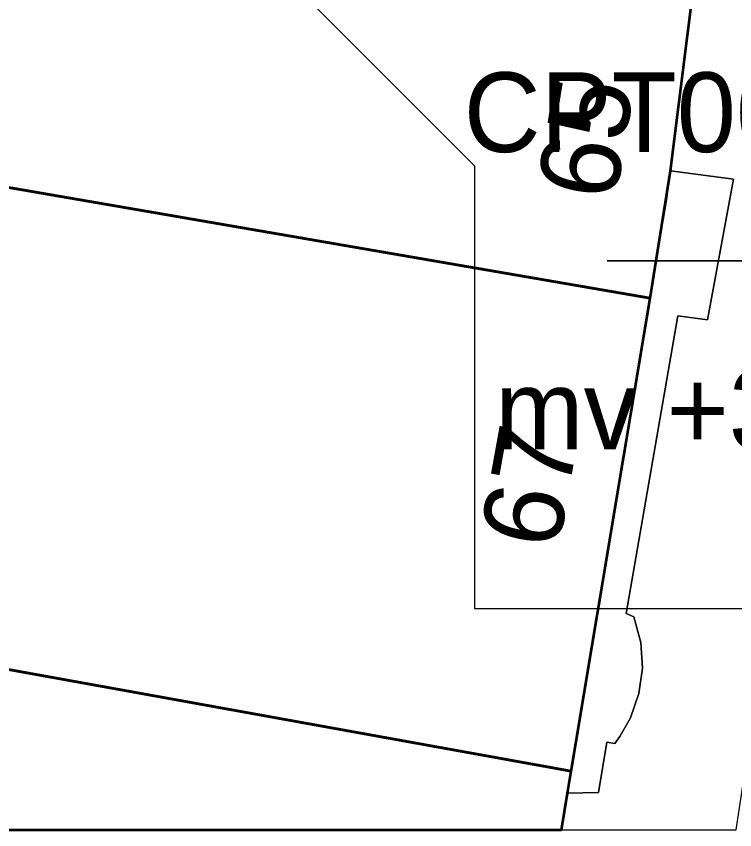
# Model space of a CAD drawing. Header units: metres. Extents: x 0 to 105485, y 0 to 425721.
# Drawn here: x 104732.32 to 104740.44, y 425150 to 425159.19 of the extents above; entities that cross this region are included whole.
import ezdxf
from ezdxf.enums import TextEntityAlignment as Align

# ---------------------------------------------------------------- set-up
doc = ezdxf.new("R2010")
doc.units = ezdxf.units.M
doc.header["$MEASUREMENT"] = 0
doc.linetypes.add('KG-PERCEEL-SO', pattern=[19, 5.5, -4, 5.5, -4])
for name, color, linetype, lineweight in [('B-XX-KG-GRENS_PERCEEL-G', 150, 'KG-PERCEEL-SO', 18), ('B-XX-MO-ONDERZOEK_SONDERING-G', 90, 'Continuous', 18), ('B-XX-MO-ONDERZOEK_SONDERING-T', 90, 'Continuous', 18), ('B-XX-OG-BEBOUWING-G', 7, 'Continuous', 35), ('B-XX-OG-BEBOUWING_HUISNUMMER-T', 7, 'Continuous', 18), ('B-XX-OG-GRENS-G', 7, 'Continuous', 18), ('B-XX-VH-GESLOTENVERHARDING_BETON-G', 10, 'Continuous', 18), ('B-XX-VH-OPENVERHARDING-G', 90, 'Continuous', 18)]:
    doc.layers.add(name, color=color, linetype=linetype, lineweight=lineweight)

msp = doc.modelspace()

# ---------------------------------------------------------------- linework, layer by layer
at = {"layer": 'B-XX-KG-GRENS_PERCEEL-G', "ltscale": 0.5, "flags": 128}
for points in [[(104739.486, 425156.005), (104739.672, 425157.115), (104739.952, 425159.347)], [(104721.943, 425159.033), (104727.117, 425158.139), (104739.486, 425156.005)], [(104738.592, 425150.662), (104739.486, 425156.005)], [(104712.913, 425155.19), (104722.661, 425153.537), (104738.592, 425150.662)], [(104738.4813, 425150), (104738.592, 425150.662)]]:
    msp.add_lwpolyline(points, dxfattribs=at)
at = {"layer": 'B-XX-MO-ONDERZOEK_SONDERING-G', "color": 0, "true_color": 0x285cd6}
for points in [[(104740.472, 425156.426, 0.351), (104740.372, 425156.426, 0.341), (104740.272, 425156.426, 0.331), (104740.197, 425156.426, 0.321), (104740.147, 425156.426, 0.311), (104739.997, 425156.426, 0.301), (104739.822, 425156.426, 0.291), (104739.697, 425156.426, 0.281), (104739.622, 425156.426, 0.271), (104739.522, 425156.426, 0.261), (104739.497, 425156.426, 0.251), (104739.497, 425156.426, 0.241), (104739.497, 425156.426, 0.231), (104739.522, 425156.426, 0.221), (104739.522, 425156.426, 0.211), (104739.572, 425156.426, 0.201), (104739.672, 425156.426, 0.191), (104739.797, 425156.426, 0.181), (104739.847, 425156.426, 0.171), (104739.872, 425156.426, 0.161), (104739.897, 425156.426, 0.151), (104739.922, 425156.426, 0.141), (104739.947, 425156.426, 0.131), (104739.972, 425156.426, 0.121), (104739.947, 425156.426, 0.111), (104739.947, 425156.426, 0.101), (104739.897, 425156.426, 0.091), (104739.872, 425156.426, 0.081), (104739.797, 425156.426, 0.071), (104739.797, 425156.426, 0.061), (104739.572, 425156.426, 0.051), (104739.572, 425156.426, 0.041), (104739.497, 425156.426, 0.031), (104739.447, 425156.426, 0.021), (104739.422, 425156.426, 0.011), (104739.397, 425156.426, 0.001), (104739.347, 425156.426, -0.009), (104739.272, 425156.426, -0.019), (104739.172, 425156.426, -0.029), (104739.122, 425156.426, -0.039), (104739.072, 425156.426, -0.049), (104739.022, 425156.426, -0.059), (104738.997, 425156.426, -0.069), (104738.997, 425156.426, -0.079), (104738.997, 425156.426, -0.089), (104738.997, 425156.426, -0.099), (104738.997, 425156.426, -0.109), (104738.997, 425156.426, -0.119), (104738.997, 425156.426, -0.129), (104738.997, 425156.426, -0.139), (104738.997, 425156.426, -0.149), (104738.997, 425156.426, -0.159), (104739.097, 425156.426, -0.169), (104739.147, 425156.426, -0.179), (104739.222, 425156.426, -0.189), (104739.297, 425156.426, -0.199), (104739.372, 425156.426, -0.209), (104739.472, 425156.426, -0.219), (104739.572, 425156.426, -0.229), (104739.872, 425156.426, -0.239), (104739.947, 425156.426, -0.249), (104739.997, 425156.426, -0.259), (104740.022, 425156.426, -0.269), (104740.022, 425156.426, -0.279), (104740.047, 425156.426, -0.289), (104740.097, 425156.426, -0.299), (104740.172, 425156.426, -0.309), (104740.247, 425156.426, -0.319), (104740.322, 425156.426, -0.329), (104740.422, 425156.426, -0.339), (104740.497, 425156.426, -0.349)], [(104740.522, 425156.426, -4.763), (104740.397, 425156.426, -4.773), (104740.297, 425156.426, -4.783), (104740.197, 425156.426, -4.793), (104740.072, 425156.426, -4.803), (104740.022, 425156.426, -4.813), (104739.947, 425156.426, -4.823), (104739.897, 425156.426, -4.833), (104739.897, 425156.426, -4.843), (104739.897, 425156.426, -4.853), (104739.897, 425156.426, -4.863), (104739.922, 425156.426, -4.873), (104739.922, 425156.426, -4.883), (104739.872, 425156.426, -4.893), (104739.847, 425156.426, -4.903), (104739.822, 425156.426, -4.913), (104739.797, 425156.426, -4.923), (104739.772, 425156.426, -4.933), (104739.822, 425156.426, -4.943), (104739.797, 425156.426, -4.953), (104739.772, 425156.426, -4.962), (104739.747, 425156.426, -4.972), (104739.747, 425156.426, -4.982), (104739.747, 425156.426, -4.992), (104739.772, 425156.426, -5.002), (104739.772, 425156.426, -5.012), (104739.797, 425156.426, -5.022), (104739.822, 425156.426, -5.032), (104739.872, 425156.426, -5.042), (104739.897, 425156.426, -5.052), (104739.897, 425156.426, -5.062), (104739.897, 425156.426, -5.072), (104739.947, 425156.426, -5.082), (104739.997, 425156.426, -5.092), (104740.047, 425156.426, -5.102), (104740.072, 425156.426, -5.112), (104740.097, 425156.426, -5.122), (104740.122, 425156.426, -5.132), (104740.147, 425156.426, -5.142), (104740.172, 425156.426, -5.152), (104740.172, 425156.426, -5.162), (104740.197, 425156.426, -5.172), (104740.197, 425156.426, -5.182), (104740.247, 425156.426, -5.192), (104740.272, 425156.426, -5.202), (104740.272, 425156.426, -5.212), (104740.272, 425156.426, -5.222), (104740.272, 425156.426, -5.232), (104740.272, 425156.426, -5.242), (104740.247, 425156.426, -5.252), (104740.222, 425156.426, -5.261), (104740.222, 425156.426, -5.271), (104740.172, 425156.426, -5.281), (104740.172, 425156.426, -5.291), (104740.147, 425156.426, -5.301), (104740.172, 425156.426, -5.311), (104740.122, 425156.426, -5.321), (104740.122, 425156.426, -5.331), (104740.147, 425156.426, -5.341), (104740.172, 425156.426, -5.351), (104740.222, 425156.426, -5.361), (104740.197, 425156.426, -5.371), (104740.147, 425156.426, -5.381), (104740.147, 425156.426, -5.391), (104740.122, 425156.426, -5.401), (104740.072, 425156.426, -5.411), (104740.022, 425156.426, -5.421), (104740.022, 425156.426, -5.431), (104739.997, 425156.426, -5.441), (104739.947, 425156.426, -5.451), (104739.922, 425156.426, -5.461), (104739.922, 425156.426, -5.471), (104739.997, 425156.426, -5.481), (104740.072, 425156.426, -5.491), (104740.097, 425156.426, -5.501), (104740.122, 425156.426, -5.511), (104740.147, 425156.426, -5.521), (104740.172, 425156.426, -5.53), (104740.197, 425156.426, -5.54), (104740.222, 425156.426, -5.55), (104740.297, 425156.426, -5.56), (104740.347, 425156.426, -5.57), (104740.347, 425156.426, -5.58), (104740.372, 425156.426, -5.59), (104740.372, 425156.426, -5.6), (104740.372, 425156.426, -5.61), (104740.397, 425156.426, -5.62), (104740.397, 425156.426, -5.63), (104740.397, 425156.426, -5.64), (104740.372, 425156.426, -5.65), (104740.347, 425156.426, -5.66), (104740.347, 425156.426, -5.67), (104740.372, 425156.426, -5.68), (104740.372, 425156.426, -5.69), (104740.372, 425156.426, -5.7), (104740.397, 425156.426, -5.71), (104740.397, 425156.426, -5.72), (104740.422, 425156.426, -5.73), (104740.422, 425156.426, -5.74), (104740.422, 425156.426, -5.75), (104740.372, 425156.426, -5.76), (104740.322, 425156.426, -5.77), (104740.322, 425156.426, -5.78), (104740.322, 425156.426, -5.79), (104740.297, 425156.426, -5.8), (104740.322, 425156.426, -5.809), (104740.297, 425156.426, -5.819), (104740.272, 425156.426, -5.829), (104740.247, 425156.426, -5.839), (104740.222, 425156.426, -5.849), (104740.197, 425156.426, -5.859), (104740.122, 425156.426, -5.869), (104740.072, 425156.426, -5.879), (104739.997, 425156.426, -5.889), (104739.972, 425156.426, -5.899), (104739.897, 425156.426, -5.909), (104739.872, 425156.426, -5.919), (104739.672, 425156.426, -5.929), (104739.697, 425156.426, -5.939), (104739.622, 425156.426, -5.949), (104739.622, 425156.426, -5.959), (104739.597, 425156.426, -5.969), (104739.597, 425156.426, -5.979), (104739.597, 425156.426, -5.989), (104739.597, 425156.426, -5.999), (104739.597, 425156.426, -6.009), (104739.622, 425156.426, -6.019), (104739.697, 425156.426, -6.029), (104739.747, 425156.426, -6.039), (104739.797, 425156.426, -6.049), (104739.822, 425156.426, -6.059), (104739.847, 425156.426, -6.069), (104739.897, 425156.426, -6.079), (104739.922, 425156.426, -6.089), (104739.997, 425156.426, -6.098), (104740.022, 425156.426, -6.108), (104740.022, 425156.426, -6.118), (104739.997, 425156.426, -6.128), (104739.997, 425156.426, -6.138), (104739.997, 425156.426, -6.148), (104739.972, 425156.426, -6.158), (104739.897, 425156.426, -6.168), (104739.872, 425156.426, -6.178), (104739.847, 425156.426, -6.188), (104739.847, 425156.426, -6.198), (104739.847, 425156.426, -6.208), (104739.872, 425156.426, -6.218), (104739.897, 425156.426, -6.228), (104739.922, 425156.426, -6.238), (104739.972, 425156.426, -6.248), (104739.997, 425156.426, -6.258), (104740.022, 425156.426, -6.268), (104740.047, 425156.426, -6.278), (104740.047, 425156.426, -6.288), (104740.072, 425156.426, -6.298), (104740.072, 425156.426, -6.308), (104740.072, 425156.426, -6.318), (104740.097, 425156.426, -6.328), (104740.097, 425156.426, -6.338), (104740.097, 425156.426, -6.348), (104740.097, 425156.426, -6.358), (104740.072, 425156.426, -6.368), (104740.047, 425156.426, -6.378), (104740.047, 425156.426, -6.388), (104740.072, 425156.426, -6.398), (104740.072, 425156.426, -6.407), (104740.072, 425156.426, -6.417), (104740.097, 425156.426, -6.427), (104740.122, 425156.426, -6.437), (104740.147, 425156.426, -6.447), (104740.147, 425156.426, -6.457), (104740.172, 425156.426, -6.467), (104740.172, 425156.426, -6.477), (104740.172, 425156.426, -6.487), (104740.172, 425156.426, -6.497), (104740.197, 425156.426, -6.507), (104740.197, 425156.426, -6.517), (104740.222, 425156.426, -6.527), (104740.222, 425156.426, -6.537), (104740.247, 425156.426, -6.547), (104740.197, 425156.426, -6.557), (104740.172, 425156.426, -6.567), (104740.147, 425156.426, -6.577), (104740.147, 425156.426, -6.587), (104740.122, 425156.426, -6.597), (104740.122, 425156.426, -6.607), (104740.122, 425156.426, -6.617), (104740.147, 425156.426, -6.627), (104740.197, 425156.426, -6.637), (104740.197, 425156.426, -6.647), (104740.197, 425156.426, -6.657), (104740.222, 425156.426, -6.667), (104740.272, 425156.426, -6.677), (104740.272, 425156.426, -6.687), (104740.297, 425156.426, -6.697), (104740.397, 425156.426, -6.707), (104740.422, 425156.426, -6.716), (104740.472, 425156.426, -6.726)], [(104740.572, 425156.426, -0.508), (104740.347, 425156.426, -0.518), (104740.272, 425156.426, -0.528), (104740.222, 425156.426, -0.538), (104740.122, 425156.426, -0.548), (104740.147, 425156.426, -0.558), (104740.047, 425156.426, -0.568), (104739.997, 425156.426, -0.578), (104739.872, 425156.426, -0.588), (104739.897, 425156.426, -0.598), (104739.897, 425156.426, -0.608), (104739.897, 425156.426, -0.618), (104739.872, 425156.426, -0.628), (104739.947, 425156.426, -0.638), (104740.122, 425156.426, -0.648), (104740.197, 425156.426, -0.658), (104740.247, 425156.426, -0.668), (104740.297, 425156.426, -0.678), (104740.347, 425156.426, -0.688), (104740.422, 425156.426, -0.698), (104740.522, 425156.426, -0.708)], [(104740.472, 425156.426, -6.916), (104740.397, 425156.426, -6.926), (104740.372, 425156.426, -6.936), (104740.322, 425156.426, -6.946), (104740.222, 425156.426, -6.956), (104740.172, 425156.426, -6.966), (104740.147, 425156.426, -6.976), (104740.097, 425156.426, -6.986), (104740.097, 425156.426, -6.996), (104740.097, 425156.426, -7.006), (104740.147, 425156.426, -7.016), (104740.147, 425156.426, -7.026), (104740.172, 425156.426, -7.035), (104740.222, 425156.426, -7.045), (104740.247, 425156.426, -7.055), (104740.197, 425156.426, -7.065), (104740.222, 425156.426, -7.075), (104740.172, 425156.426, -7.085), (104740.147, 425156.426, -7.095), (104740.172, 425156.426, -7.105), (104740.197, 425156.426, -7.115), (104740.222, 425156.426, -7.125), (104740.247, 425156.426, -7.135), (104740.247, 425156.426, -7.145), (104740.247, 425156.426, -7.155), (104740.247, 425156.426, -7.165), (104740.247, 425156.426, -7.175), (104740.222, 425156.426, -7.185), (104740.222, 425156.426, -7.195), (104740.222, 425156.426, -7.205), (104740.247, 425156.426, -7.215), (104740.247, 425156.426, -7.225), (104740.222, 425156.426, -7.235), (104740.197, 425156.426, -7.245), (104740.197, 425156.426, -7.255), (104740.247, 425156.426, -7.265), (104740.272, 425156.426, -7.275), (104740.247, 425156.426, -7.285), (104740.247, 425156.426, -7.295), (104740.272, 425156.426, -7.305), (104740.347, 425156.426, -7.315), (104740.422, 425156.426, -7.325), (104740.447, 425156.426, -7.335)], [(104740.447, 425156.426, -12.993), (104740.422, 425156.426, -13.003), (104740.397, 425156.426, -13.013), (104740.347, 425156.426, -13.023), (104740.322, 425156.426, -13.033), (104740.297, 425156.426, -13.043), (104740.272, 425156.426, -13.053), (104740.247, 425156.426, -13.063), (104740.222, 425156.426, -13.073), (104740.197, 425156.426, -13.083), (104740.222, 425156.426, -13.093), (104740.222, 425156.426, -13.103), (104740.247, 425156.426, -13.113), (104740.272, 425156.426, -13.123), (104740.297, 425156.426, -13.133), (104740.322, 425156.426, -13.143), (104740.372, 425156.426, -13.153), (104740.422, 425156.426, -13.163), (104740.572, 425156.426, -13.173)]]:
    msp.add_polyline3d(points, dxfattribs=at)
at = {"layer": 'B-XX-OG-BEBOUWING-G', "ltscale": 0.5}
for points in [[(104740.289, 425162.036), (104740.468, 425163.463), (104728.559, 425165.092), (104726.923, 425165.258), (104725.347, 425165.453), (104725.306, 425164.322), (104724.524, 425158.586), (104739.486, 425156.005), (104739.713, 425157.444)], [(104739.486, 425156.005), (104724.524, 425158.586), (104719.775, 425159.407), (104715.555, 425160.136), (104715.112, 425157.639), (104719.986, 425156.725), (104719.907, 425156.182), (104722.037, 425155.871), (104722.29, 425157.604), (104723.268, 425157.405), (104722.66, 425153.537), (104738.592, 425150.662)], [(104738.4817, 425150), (104738.551, 425150.414), (104738.592, 425150.662), (104722.66, 425153.537), (104722.343, 425151.519), (104718.538, 425152.095), (104718.2264, 425150)]]:
    msp.add_lwpolyline(points, close=True, dxfattribs=at)
at = {"layer": 'B-XX-OG-GRENS-G'}
msp.add_polyline3d([(104712.5, 425152.5, 3.055), (104717.5, 425152.5, 3.1592), (104722.5, 425152.5, 3.3209), (104722.5, 425157.5, 3.6045), (104722.5, 425162.5, 3.3039), (104727.5, 425167.5, 3.0678), (104737.5, 425157.5, 3.5883), (104737.5, 425152.5, 3.6244), (104742.5, 425152.5, 3.505), (104747.5, 425152.5, 3.6998), (104757.5, 425152.5, 3.5228), (104762.5, 425152.5, 3.4653), (104767.5, 425152.5, 2.9288), (104772.5, 425152.5, 2.6741), (104777.5, 425152.5, 2.6306), (104782.5, 425152.5, 2.4779), (104787.5, 425152.5, 2.5877), (104792.5, 425152.5, 1.9954), (104797.5, 425152.5, 1.7241)], dxfattribs=at)
at = {"layer": 'B-XX-VH-GESLOTENVERHARDING_BETON-G', "ltscale": 0.5}
msp.add_lwpolyline([(104739.396, 425151.827), (104739.378, 425152.117), (104739.301, 425152.404), (104739.213, 425152.442), (104739.796, 425155.805), (104740.133, 425155.76), (104740.425, 425157.351), (104739.713, 425157.444), (104739.486, 425156.005), (104738.592, 425150.662), (104738.551, 425150.414), (104738.9, 425150.422), (104738.996, 425150.991), (104739.086, 425150.976), (104739.143, 425151.055), (104739.262, 425151.265), (104739.357, 425151.539)], close=True, dxfattribs=at)
at = {"layer": 'B-XX-VH-OPENVERHARDING-G', "ltscale": 0.5}
msp.add_lwpolyline([(104740.289, 425162.036), (104739.713, 425157.444), (104740.425, 425157.351), (104740.133, 425155.76), (104739.796, 425155.805), (104739.213, 425152.442), (104739.301, 425152.404), (104739.378, 425152.117), (104739.396, 425151.827), (104739.357, 425151.539), (104739.262, 425151.265), (104739.143, 425151.055), (104739.086, 425150.976), (104738.996, 425150.991), (104738.9, 425150.422), (104738.551, 425150.414), (104738.4817, 425150), (104740.4543, 425150), (104743.459, 425169.761)], dxfattribs=at)

# ---------------------------------------------------------------- texts
at = {"layer": 'B-XX-MO-ONDERZOEK_SONDERING-T', "color": 10, "lineweight": 18}
for s, p in [('CPT000000201463', (104742.597, 425158.106)), ('mv +3,42 · 20,3 m', (104742.597, 425154.746))]:
    msp.add_text(s, height=0.9, dxfattribs=at).set_placement(p, align=Align.MIDDLE_CENTER)
at = {"layer": 'B-XX-OG-BEBOUWING_HUISNUMMER-T'}
for s, rotation, p in [('65', 80.8, (104738.753, 425157.817)), ('67', 79.8, (104738.118, 425153.883))]:
    msp.add_text(s, height=0.9, rotation=rotation, dxfattribs=at).set_placement(p, align=Align.MIDDLE_CENTER)

doc.saveas('drawing.dxf')
